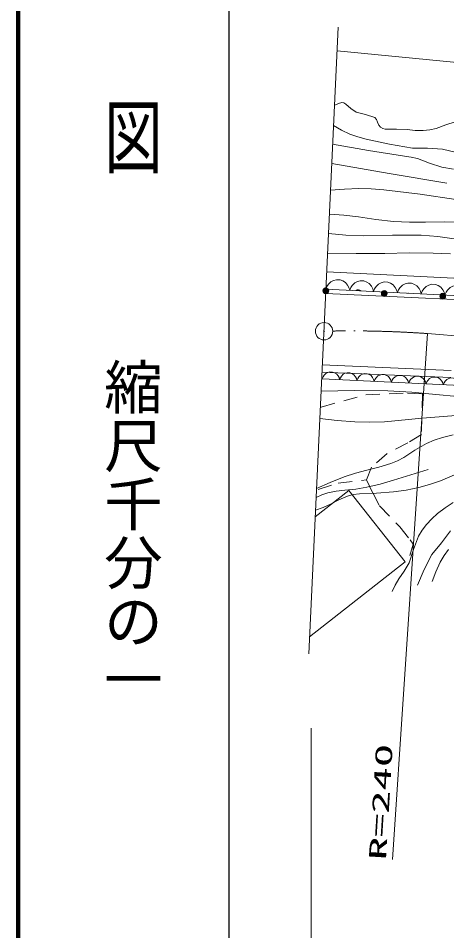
# Model space of a CAD drawing. Units: millimetres, scale not verified. Extents: x 66169 to 706169, y 819 to 360819.
# Drawn here: x 66169 to 102796, y 222811 to 300865 of the extents above; entities that cross this region are included whole.
import ezdxf
from ezdxf.enums import TextEntityAlignment as Align

# ---------------------------------------------------------------- set-up
doc = ezdxf.new("R2010")
doc.units = ezdxf.units.MM
doc.header["$LTSCALE"] = 1000
doc.linetypes.add('USER2', pattern=[2, 1.2, -0.8])
doc.linetypes.add('USER3', pattern=[7.000001, 5.508197, -0.688525, 0.114754, -0.688525])
for name, color, linetype, lineweight in [('M-TTL', 2, 'Continuous', 140), ('M-TTL-BAND', 7, 'Continuous', 25), ('S-BGD', 1, 'Continuous', 13), ('S-BGD-HTXT', 6, 'Continuous', 13), ('S-BMK', 5, 'USER3', 13)]:
    doc.layers.add(name, color=color, linetype=linetype, lineweight=lineweight)
doc.styles.add('@ＭＳ ゴシック', font='')
doc.styles.add('ＭＳ ゴシック', font='')
doc.styles.get('@ＭＳ ゴシック').set_extended_font_data('@MS Gothic')
doc.styles.get('ＭＳ ゴシック').set_extended_font_data('MS Gothic')

# ---------------------------------------------------------------- blocks, each defined once
blk = doc.blocks.new('BUHIN297')
at = {"color": 5, "linetype": 'Continuous', "lineweight": 13}
for radius in [746, 22.5]:
    blk.add_circle((0, 0), radius, dxfattribs=at)
blk = doc.blocks.new('BUHIN308')
at = {"color": 1, "linetype": 'Continuous', "lineweight": 13}
blk.add_lwpolyline([(1018, -49), (953, 189), (841, 393), (653, 627), (435, 760), (199, 848), (-116, 863), (-359, 798), (-589, 687), (-799, 472), (-925, 280), (-1018, 49)], dxfattribs=at)
blk = doc.blocks.new('BUHIN315')
at = {"color": 1, "linetype": 'Continuous', "lineweight": 13}
blk.add_lwpolyline([(739, -37), (692, 136), (610, 284), (474, 454), (316, 551), (145, 615), (-84, 626), (-260, 579), (-427, 499), (-579, 343), (-671, 204), (-739, 37)], dxfattribs=at)
blk = doc.blocks.new('BUHIN377')
at = {"color": 1, "linetype": 'Continuous', "lineweight": 13}
for radius in [249, 220, 191, 161, 132, 97.5, 67.5, 38.8, 7.5]:
    blk.add_circle((11, 248), radius, dxfattribs=at)

msp = doc.modelspace()

# ---------------------------------------------------------------- linework, layer by layer
at = {"layer": 'M-TTL'}
msp.add_line((66169, 360819), (66169, 819), dxfattribs=at)
at = {"layer": 'M-TTL-BAND'}
msp.add_line((84169, 350819), (84169, 819), dxfattribs=at)
at = {"layer": 'S-BGD'}
for p, q in [((92534, 279182), (114124, 278100)), ((114865, 276604), (92465, 277690)), ((92147, 271205), (103177, 270745)), ((103145, 270146), (92122, 270605)), ((92161, 270023), (108411, 269218)), ((91553, 258206), (94431, 260468)), ((94431, 260468), (99232, 254357)), ((99232, 254357), (91073, 247946))]:
    msp.add_line(p, q, dxfattribs=at)
at = {"layer": 'S-BGD', "linetype": 'USER2'}
for p, q in [((92067, 267608), (95869, 268652)), ((95869, 268652), (99447, 268801)), ((99447, 268801), (100714, 268727)), ((100714, 268727), (100639, 265260)), ((100639, 265260), (99484, 264552)), ((99484, 264552), (97695, 263620)), ((97695, 263620), (96353, 262465)), ((96353, 262465), (95943, 261384)), ((91806, 260564), (93521, 261086)), ((93521, 261086), (95943, 261384)), ((95943, 261384), (96465, 260266)), ((96465, 260266), (97061, 259148)), ((97061, 259148), (98776, 257359)), ((98776, 257359), (99670, 256241)), ((99670, 256241), (99931, 255868)), ((99931, 255868), (99633, 254899))]:
    msp.add_line(p, q, dxfattribs=at)
at = {"layer": 'S-BGD'}
for points in [[(93237, 293439), (93531, 293575), (93822, 293646), (94004, 293618), (94175, 293528), (94594, 293152), (95044, 292829), (95849, 292628), (96647, 292364), (96786, 292196), (96887, 291975), (96990, 291732), (97135, 291545), (97321, 291439), (97546, 291384), (98512, 291390), (99419, 291336), (100096, 291277), (100788, 291277), (101346, 291329), (101897, 291441), (102713, 291760), (103505, 292003)], [(93120, 291695), (93810, 291294), (94522, 290950), (95203, 290707), (95915, 290518), (97892, 290106), (99876, 289755), (101153, 289745), (102421, 289675), (103517, 289418)], [(93045, 290088), (96103, 289543), (99175, 289057), (99750, 288988), (100310, 288860), (101330, 288471), (102369, 288140), (103372, 287953)], [(92967, 288436), (97881, 287587), (102804, 286748)], [(92860, 286145), (94066, 286258), (95272, 286310), (96348, 286283), (97432, 286196), (100512, 285812), (103583, 285368)], [(92765, 284118), (94002, 284033), (95242, 283888), (96741, 283650), (98253, 283472), (99606, 283418), (100975, 283424), (102610, 283443), (104251, 283402)], [(92687, 282439), (94178, 282316), (95681, 282252), (98146, 282311), (100620, 282309), (102022, 282189), (103430, 282008)], [(92609, 280774), (95058, 280734), (97516, 280754), (99582, 280797), (101650, 280780), (103128, 280699)], [(92447, 277307), (110719, 276462), (135735, 274626), (168832, 271159), (185120, 269664), (193617, 268236), (206058, 265721), (244593, 257087), (257999, 254164), (264118, 253076), (270576, 251989), (277374, 251649), (290426, 251513)], [(92056, 268969), (94907, 269016), (97762, 269003), (99816, 268879), (101878, 268694), (103727, 268500), (105578, 268245), (106935, 268009), (108292, 267712), (109349, 267438), (110413, 267225), (111263, 267152), (112131, 267139), (113433, 267140), (114744, 267081), (116196, 266942), (117649, 266742), (118663, 266577), (119676, 266400)], [(91947, 266619), (93435, 266453), (94929, 266347), (96198, 266322), (97477, 266356), (100705, 266670), (103953, 266925), (105113, 266921), (106268, 266856), (111196, 266262), (116122, 265608), (117885, 265298), (119659, 265047), (120415, 265032), (121175, 265066)], [(91666, 260633), (92840, 261167), (94037, 261646), (94996, 261963), (95970, 262222), (96996, 262469), (98017, 262778), (98589, 263012), (99134, 263301), (100082, 263925), (101062, 264496), (101734, 264779), (102429, 265005), (103342, 265237)], [(91580, 258779), (92224, 259011), (92849, 259302), (93570, 259680), (94305, 259997), (94809, 260126), (95329, 260196), (96794, 260242), (98253, 260349), (99327, 260508), (100404, 260729), (101337, 260991), (102250, 261309), (104643, 262312)], [(91631, 259882), (92128, 260110), (92642, 260280), (93343, 260418), (94072, 260499), (95018, 260592), (95958, 260746), (97105, 261018), (98237, 261348), (99721, 261799), (101195, 262272)], [(98129, 251834), (98383, 252382), (98693, 252903), (99162, 253578), (99575, 254276), (99954, 255426), (100393, 256562), (100700, 257067), (101064, 257548), (101519, 258043), (102014, 258492), (102666, 258986), (103355, 259431)], [(100306, 252368), (100881, 253698), (101510, 254999), (102339, 255987), (103122, 257015)], [(101551, 252673), (101871, 253517), (102247, 254340), (102566, 254899), (102938, 255428)]]:
    msp.add_lwpolyline(points, dxfattribs=at)
for centre, start, end in [((95249, 277347), 41.23112, 133.21717), ((99481, 277052), 81.21396, 93.23433)]:
    msp.add_arc(centre, 298, start, end, dxfattribs=at)
at = {"layer": 'S-BGD-HTXT'}
for p, q in [((93513, 300107), (91004, 246486)), ((93418, 298072), (290343, 279153)), ((101149, 273892), (98157, 228893)), ((91215, 240129), (91215, 215266))]:
    msp.add_line(p, q, dxfattribs=at)
at = {"layer": 'S-BMK'}
msp.add_line((101149, 273892), (173707, 268103), dxfattribs=at)
msp.add_arc((94640, 182132), 91990, 85.9426, 90.98413, dxfattribs=at)

# ---------------------------------------------------------------- block references
at = {"layer": 'S-BGD'}
for name, p in [('BUHIN308', (93483, 277640)), ('BUHIN308', (95519, 277542)), ('BUHIN308', (97556, 277443)), ('BUHIN308', (99592, 277344)), ('BUHIN308', (101628, 277245)), ('BUHIN308', (103665, 277147)), ('BUHIN377', (92447, 277307)), ('BUHIN377', (97445, 277076)), ('BUHIN377', (102444, 276845)), ('BUHIN315', (92900, 269986)), ('BUHIN315', (94377, 269913)), ('BUHIN315', (95854, 269840)), ('BUHIN315', (97332, 269766)), ('BUHIN315', (98809, 269693)), ('BUHIN315', (100286, 269620)), ('BUHIN315', (101763, 269547)), ('BUHIN315', (103241, 269474))]:
    msp.add_blockref(name, p, dxfattribs=at)
at = {"layer": 'S-BMK'}
msp.add_blockref('BUHIN297', (92311, 274093), dxfattribs=at)

# ---------------------------------------------------------------- texts
at = {"layer": 'M-TTL-BAND', "style": '@ＭＳ ゴシック', "width": 1.4}
msp.add_text('平  面  図', height=3666, rotation=270, dxfattribs=at).set_placement((75946, 287294), align=Align.MIDDLE_RIGHT)
at = {"layer": 'M-TTL-BAND', "style": '@ＭＳ ゴシック'}
msp.add_text('縮尺千分の一', height=3666, rotation=270, dxfattribs=at).set_placement((75946, 241850), align=Align.MIDDLE_RIGHT)
at = {"layer": 'S-BGD-HTXT', "style": 'ＭＳ ゴシック', "width": 2}
msp.add_text('R=240', height=1466, rotation=86.6, dxfattribs=at).set_placement((98034, 228774), align=Align.BOTTOM_LEFT)

doc.saveas('drawing.dxf')
